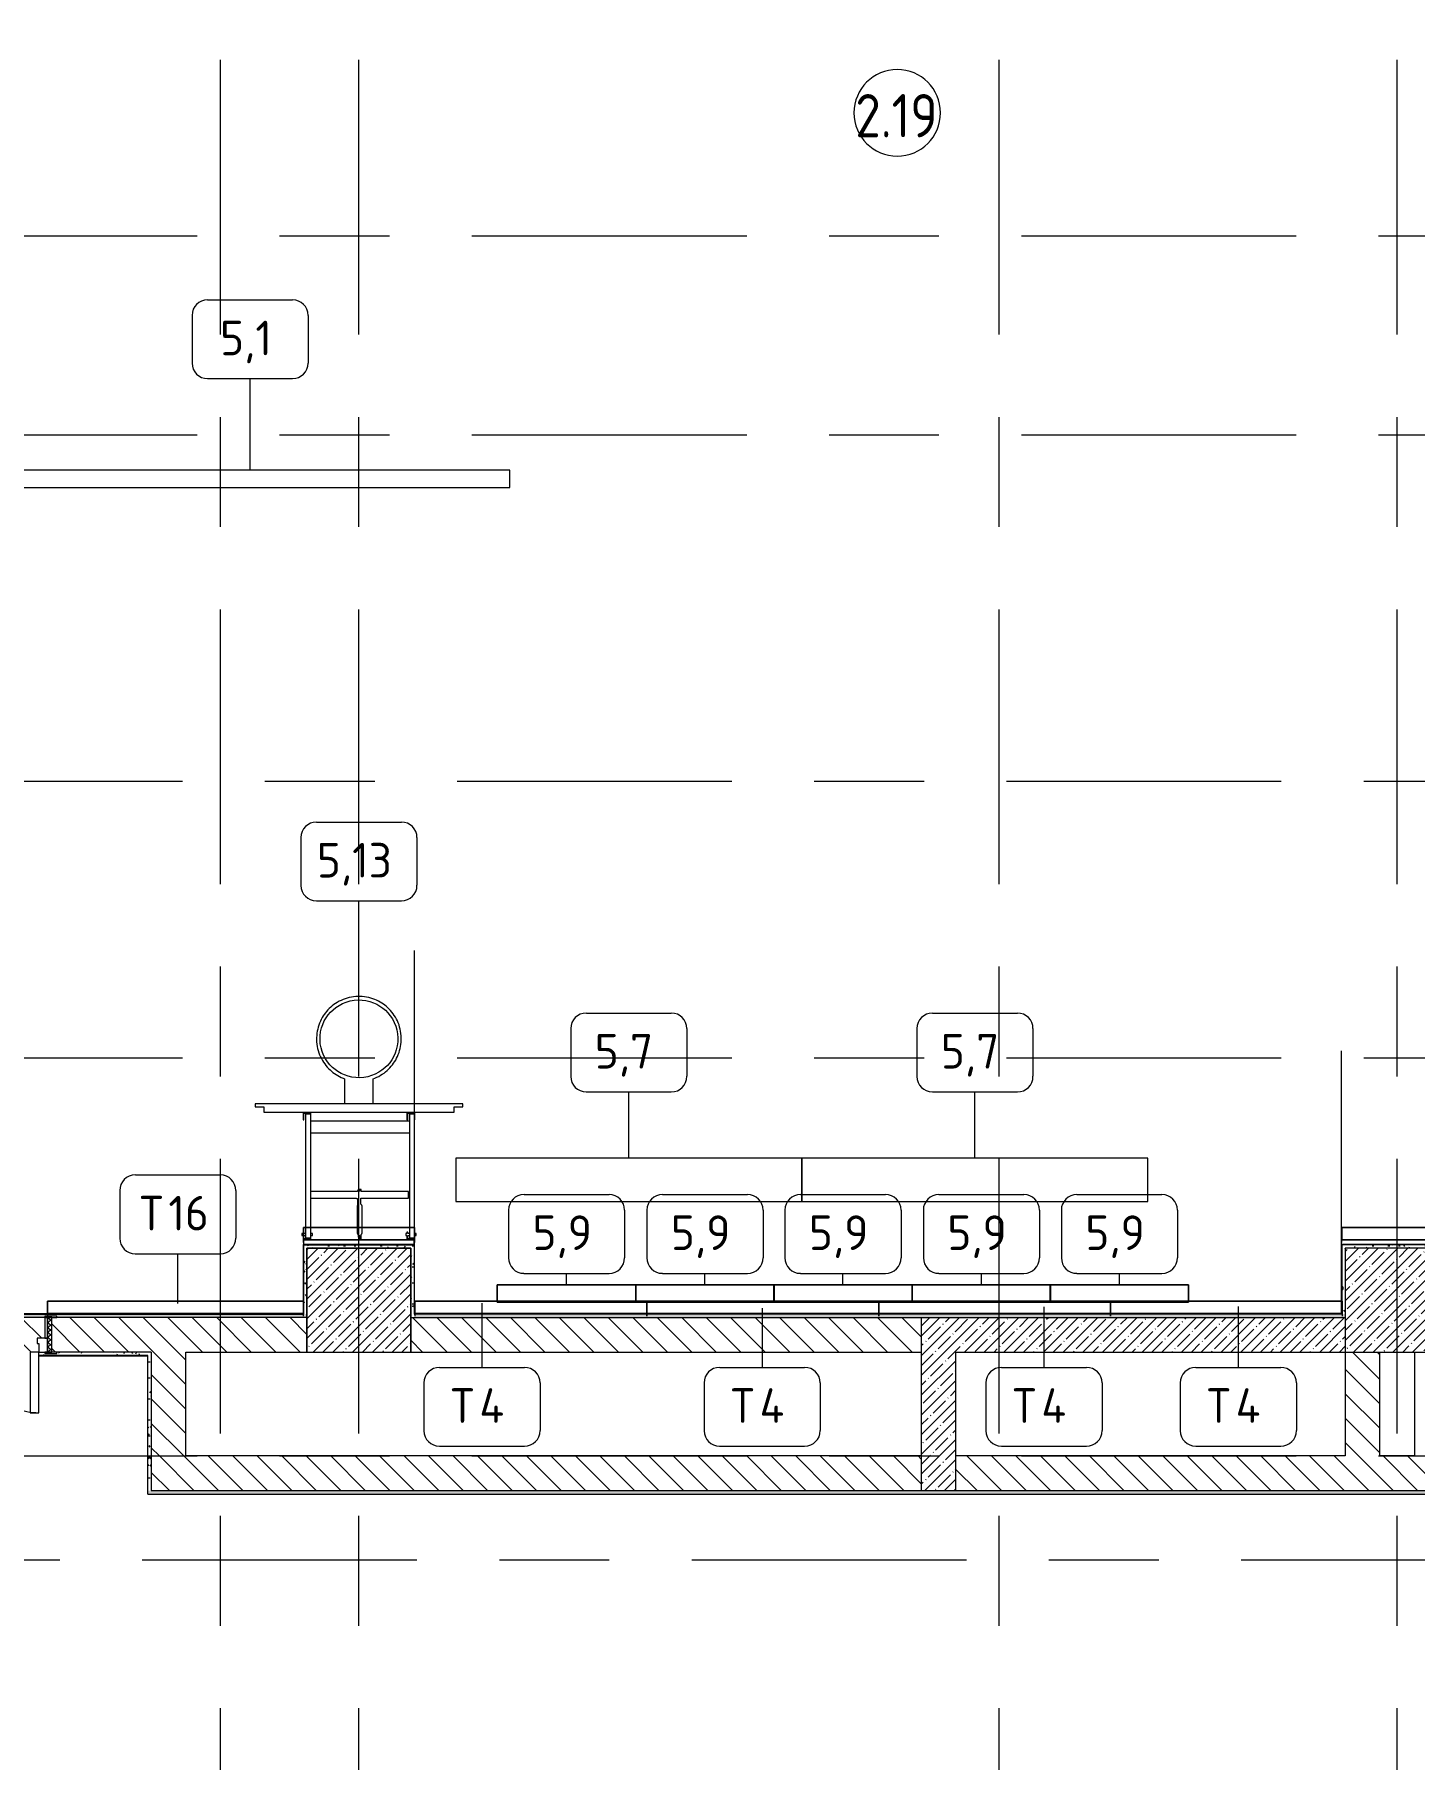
# Model space of a CAD drawing. Header units: millimetres. Extents: x 35092 to 251863, y -8553 to 29549.
# Drawn here: x 46586 to 54560, y 9346 to 19314 of the extents above; entities that cross this region are included whole.
import ezdxf

# ---------------------------------------------------------------- set-up
doc = ezdxf.new("R2010")
doc.units = ezdxf.units.MM
doc.linetypes.add('Осевая', pattern=[3175, 635, -476.25, 1587.5, -476.25])
for name, color, linetype, lineweight in [('0-1', 7, 'Continuous', 9), ('A-AREA-IDEN', 7, 'Continuous', 9), ('A-DETL', 7, 'Continuous', 9), ('A-DOOR', 7, 'Continuous', 9), ('A-DOOR-FRAM-2', 7, 'Continuous', 9), ('A-WALL', 7, 'Continuous', 9), ('I-FURN', 7, 'Continuous', 9), ('I-FURN-IDEN', 7, 'Continuous', 9), ('I-WALL', 7, 'Continuous', 9), ('S-COLS', 7, 'Continuous', 9), ('Оси-2', 7, 'Осевая', 9)]:
    doc.layers.add(name, color=color, linetype=linetype, lineweight=lineweight)
for name, color, linetype, lineweight, true_color in [('A-DOOR-1', 7, 'Continuous', 9, 0xc0c0c0), ('A-DOOR-FRAM-1', 7, 'Continuous', 9, 0xc0c0c0), ('A-WALL-1', 9, 'Continuous', 9, 0x808080), ('A-WALL-FNSH-1', 9, 'Continuous', 9, 0x808080), ('I-FURN-1', 9, 'Continuous', 9, 0x808080)]:
    doc.layers.add(name, color=color, linetype=linetype, lineweight=lineweight, true_color=true_color)
doc.styles.add('GOST Common', font='GOST_Common.ttf', dxfattribs={"height": 200})
doc.styles.add('GOST Common_1', font='GOST_Common.ttf', dxfattribs={"width": 0.9, "height": 250})
pattern_1 = [(135, (0, 0), (-70.71068, -70.71068), [])]
pattern_2 = [(45, (0, 0), (-57.02463, 57.02463), []), (45, (57.025, 0), (-57.02463, 57.02463), [100.806, -20.161, 3.353, -16.808])]
pattern_3 = [(0, (0, 0), (121.92, 30.48), [10.058, -81.382, 10.058, -81.382, -487.68]), (0, (0, 0), (121.92, 30.48), [-182.88, 10.058, -172.822, 10.058, -81.382, -213.36]), (0, (0, 0), (121.92, 30.48), [-457.2, 10.058, -50.902, 10.058, -142.342]), (120, (45.72, 15.24), (-87.356454, 90.345817), [10.058, -81.382, 10.058, -81.382, -487.68]), (120, (45.72, 15.24), (-87.356454, 90.345817), [-182.88, 10.058, -172.822, 10.058, -81.382, -213.36]), (120, (45.72, 15.24), (-87.356454, 90.345817), [-457.2, 10.058, -50.902, 10.058, -142.342]), (240, (60.96, 76.2), (-34.563546, -120.825817), [10.058, -81.382, 10.058, -81.382, -487.68]), (240, (60.96, 76.2), (-34.563546, -120.825817), [-182.88, 10.058, -172.822, 10.058, -81.382, -213.36]), (240, (60.96, 76.2), (-34.563546, -120.825817), [-457.2, 10.058, -50.902, 10.058, -142.342])]

# ---------------------------------------------------------------- blocks, each defined once
blk = doc.blocks.new('BSC_Колонна _Прямоугольная - 600х600-23205375-План расстановки мебели и оборудования 2 этажа в осях 12-23')
at = {"layer": 'S-COLS'}
h = blk.add_hatch(dxfattribs=at)
h.set_pattern_fill('FP_23', color=256, style=0, pattern_type=2)
h.set_pattern_definition([(45, (-54460, -12000), (-57.02463, 57.02463), []), (45, (-54402.975, -12000), (-57.02463, 57.02463), [100.806, -20.161, 3.353, -16.808])])
h.paths.add_polyline_path([(-300, -300), (300, -300), (300, 300), (-300, 300)])
for p, q in [((300, 300), (-300, 300)), ((-300, 300), (-300, -300)), ((300, -300), (300, 300)), ((-300, -300), (300, -300))]:
    blk.add_line(p, q, dxfattribs=at)
blk = doc.blocks.new('110_Дверь_СКБ_2Ст - Д-6_л__ ДОО_Дв_1450x2100h_Дверь из раздевальной в коридор-25835678-План расстановки мебели и оборудования 2 этажа в осях 12-23')
at = {"layer": 'A-DOOR'}
h = blk.add_hatch(dxfattribs=at)
h.set_pattern_fill('FP_25', color=256, style=0, pattern_type=2)
h.set_pattern_definition([(135, (1576.41, 164.685), (-14.14214, -14.14214), []), (225, (1576.41, 164.685), (14.14214, -14.14214), [])])
h.paths.add_polyline_path([(737.5, 100), (712.5, 100), (712.5, -100), (737.5, -100)])
at = {"layer": 'A-DOOR-FRAM-2'}
h = blk.add_hatch(dxfattribs=at)
h.set_pattern_fill('FP_26', color=256, style=0, pattern_type=2)
h.set_pattern_definition([(45, (-546.384, 164.685), (-14.1421, 14.1421), []), (135, (-546.384, 164.685), (-14.1421, -14.1421), [])])
h.paths.add_polyline_path([(-687.5, -100), (-687.5, 100), (-712.5, 100), (-712.5, -100)])
at = {"layer": 'A-DOOR-1'}
for p, q in [((662.5, 1050), (612.5, 1050)), ((612.5, 1050), (612.5, 100)), ((662.5, 100), (662.5, 1050)), ((-637.5, 450), (-637.5, 100)), ((-587.5, 450), (-637.5, 450)), ((-587.5, 100), (-587.5, 450)), ((-637.5, 100), (-587.5, 100)), ((612.5, 100), (662.5, 100))]:
    blk.add_line(p, q, dxfattribs=at)
for centre, radius, start, end in [((662.5, 100), 950, 90, 180), ((-637.5, 100), 350, 360, 90)]:
    blk.add_arc(centre, radius, start, end, dxfattribs=at)
at = {"layer": 'A-DOOR-FRAM-1'}
for p, q in [((-672.5, 108), (-742.5, 108)), ((-742.5, 108), (-742.5, 100)), ((-742.5, 100), (-672.5, 100)), ((-687.5, 100), (-712.5, 100)), ((-712.5, 100), (-712.5, -100)), ((-637.5, 100), (-687.5, 100)), ((-687.5, 100), (-687.5, 20)), ((-687.5, -100), (-687.5, 100)), ((-672.5, 100), (-672.5, 108)), ((-637.5, 50), (-637.5, 100)), ((662.5, 100), (662.5, 50)), ((712.5, 100), (662.5, 100)), ((767.5, 108), (697.5, 108)), ((697.5, 108), (697.5, 100)), ((697.5, 100), (767.5, 100)), ((712.5, 20), (712.5, 100)), ((737.5, 100), (712.5, 100)), ((712.5, 100), (712.5, -100)), ((737.5, -100), (737.5, 100)), ((767.5, 100), (767.5, 108)), ((-687.5, 20), (-627.5, 20)), ((-672.5, 20), (-687.5, 20)), ((-687.5, 20), (-687.5, -100)), ((-672.5, -100), (-672.5, 20)), ((-627.5, 50), (-637.5, 50)), ((-627.5, 20), (-627.5, 50)), ((662.5, 50), (652.5, 50)), ((652.5, 50), (652.5, 20)), ((652.5, 20), (712.5, 20)), ((712.5, 20), (697.5, 20)), ((697.5, 20), (697.5, -100)), ((712.5, -100), (712.5, 20)), ((-672.5, -100), (-742.5, -100)), ((-742.5, -100), (-742.5, -108)), ((-742.5, -108), (-672.5, -108)), ((-712.5, -100), (-687.5, -100)), ((-687.5, -100), (-672.5, -100)), ((-672.5, -108), (-672.5, -100)), ((697.5, -100), (712.5, -100)), ((767.5, -100), (697.5, -100)), ((697.5, -100), (697.5, -108)), ((697.5, -108), (767.5, -108)), ((712.5, -100), (737.5, -100)), ((767.5, -108), (767.5, -100))]:
    blk.add_line(p, q, dxfattribs=at)
blk = doc.blocks.new('Стол базовый прямоугольный - 5_7-26328560-План расстановки мебели и оборудования 2 этажа в осях 12-23')
at = {"layer": 'I-FURN-1'}
for p, q in [((1000, 125), (-1000, 125)), ((-1000, 125), (-1000, -125)), ((1000, -125), (1000, 125)), ((-1000, -125), (1000, -125))]:
    blk.add_line(p, q, dxfattribs=at)
blk = doc.blocks.new('Стол базовый прямоугольный - 5_1-26427030-План расстановки мебели и оборудования 2 этажа в осях 12-23')
at = {"layer": 'I-FURN-1'}
for p, q in [((1500, 50), (-1500, 50)), ((-1500, 50), (-1500, -50)), ((1500, -50), (1500, 50)), ((-1500, -50), (1500, -50))]:
    blk.add_line(p, q, dxfattribs=at)
blk = doc.blocks.new('Sports-Recreation_Goals-Nets_Unisport_Upward-Hinged-Practice-Basketball-Goall - 5_13-26431784-План расстановки мебели и оборудования 2 этажа в осях 12-23')
at = {"layer": '0-1', "flags": 128}
for points in [[(-600.4, -814.8), (-82.9, -814.8), (-82.9, -819.8), (-82.9, -959.8), (-92.2, -963.3), (-103.6, -968.2), (-114.6, -973.7), (-125.3, -979.7), (-135.5, -986.1), (-145.4, -992.9), (-154.7, -1000.1), (-163.6, -1007.7), (-172, -1015.5), (-179.8, -1023.6), (-187.2, -1031.9), (-194.1, -1040.4), (-200.6, -1049.2), (-206.8, -1058.4), (-212.7, -1068.1), (-218.2, -1078.2), (-223.3, -1088.7), (-227.9, -1099.5), (-232.1, -1110.7), (-235.7, -1122.3), (-238.8, -1134.1), (-241.4, -1146.1), (-243.3, -1158.4), (-244.6, -1170.9), (-245.3, -1183.4), (-245.4, -1196.1), (-244.7, -1208.7), (-243.5, -1221.3), (-241.5, -1233.9), (-239, -1246.3), (-235.8, -1258.5), (-232, -1270.5), (-227.6, -1282.2), (-222.6, -1293.6), (-217.2, -1304.7), (-211.2, -1315.3), (-204.8, -1325.6), (-197.9, -1335.4), (-190.7, -1344.7), (-183.2, -1353.6), (-175.3, -1362), (-167.2, -1369.9), (-158.9, -1377.3), (-150.4, -1384.1), (-141.7, -1390.6), (-132.4, -1396.8), (-122.8, -1402.7), (-112.7, -1408.2), (-102.2, -1413.3), (-91.4, -1417.9), (-80.1, -1422.1), (-68.6, -1425.8), (-56.8, -1428.9), (-44.7, -1431.4), (-32.4, -1433.3), (-20, -1434.7), (-7.4, -1435.4), (5.2, -1435.4), (17.8, -1434.8), (30.5, -1433.5), (43, -1431.6), (55.4, -1429), (67.6, -1425.8), (79.6, -1422), (91.3, -1417.6), (102.7, -1412.7), (113.8, -1407.2), (124.5, -1401.2), (134.7, -1394.8), (144.5, -1388), (153.9, -1380.8), (162.7, -1373.2), (171.1, -1365.4), (179, -1357.3), (186.4, -1349), (193.3, -1340.5), (199.8, -1331.7), (206, -1322.5), (211.8, -1312.8), (217.3, -1302.7), (222.4, -1292.2), (227.1, -1281.4), (231.2, -1270.2), (234.9, -1258.6), (238, -1246.8), (240.5, -1234.8), (242.5, -1222.5), (243.8, -1210), (244.5, -1197.5), (244.5, -1184.8), (243.9, -1172.2), (242.6, -1159.6), (240.7, -1147), (238.1, -1134.6), (234.9, -1122.4), (231.1, -1110.4), (226.8, -1098.7), (221.8, -1087.3), (216.3, -1076.2), (210.4, -1065.6), (204, -1055.3), (197.1, -1045.5), (189.9, -1036.2), (182.3, -1027.3), (174.5, -1018.9), (166.4, -1011), (158.1, -1003.6), (149.6, -996.8), (140.8, -990.3), (131.6, -984.1), (121.9, -978.2), (111.9, -972.7), (101.4, -967.6), (90.5, -963), (82.1, -959.8), (82.1, -819.8), (82.1, -814.8), (599.6, -814.8), (599.6, -796.8), (549.6, -796.8), (549.6, -766.9), (549.6, -766.8), (322.7, -766.8), (322.7, -722.9), (322.6, -722.9), (322.6, -722.8), (317.7, -722.8), (317.7, -761.8), (281.6, -761.8), (281.6, -755.6), (307.6, -755.6), (307.6, -66), (317.7, -66), (317.7, -73.6), (322.6, -73.6), (322.6, -73.6), (322.7, -73.6), (322.7, -66), (329.8, -66), (329.8, -65.7), (329.8, -64.6), (329.8, -63), (329.8, -60.9), (329.8, -58.8), (329.8, -57), (329.8, -55.8), (329.8, -55.2), (329.8, -54.6), (329.8, -54), (322.7, -54), (322.7, -29.6), (319.6, -29.6), (319.6, 0.4), (279.6, 0.4), (-280.4, 0.4), (-320.4, 0.4), (-320.4, -29.6), (-323.4, -29.6), (-323.4, -29.6), (-323.4, -29.6), (-323.4, -54), (-331.1, -54), (-331.1, -54.6), (-331.1, -55.2), (-331.1, -55.8), (-331.1, -57), (-331.1, -58.8), (-331.1, -60.9), (-331.1, -63), (-331.1, -64.6), (-331.1, -65.7), (-331.1, -66), (-323.4, -66), (-323.4, -73.6), (-322.4, -73.6), (-322.4, -722.8), (-323.4, -722.8), (-323.4, -766.8), (-323.4, -766.8), (-323.4, -766.8), (-550.4, -766.8), (-550.4, -796.8), (-600.4, -796.8)], [(-280.4, -29.6), (279.6, -29.6), (319.6, -29.6), (319.6, 0.4), (279.6, 0.4), (-280.4, 0.4), (-320.4, 0.4), (-320.4, -29.6)], [(-322.4, -746.7), (-322.4, -755.6), (-292.4, -755.6), (-292.4, -746.7), (-292.4, -40.8), (-322.4, -40.8)], [(-282.4, -54), (-292.4, -54), (-292.4, -40.8), (-318.4, -40.8), (-318.4, -34.6), (-282.4, -34.6)], [(-8.3, -319), (-8.3, -314.6), (-5.4, -314.6), (-5.4, -310.9), (-5.4, -309.2), (-3.9, -309.2), (-3.9, -309.3), (-3.9, -310.3), (-3.9, -311.1), (-3.9, -311.7), (-3.9, -312.1), (-3.9, -312.3), (-3.9, -320.9), (-3.9, -321.4), (-3.9, -321.6), (1.1, -321.6), (1.1, -321.4), (1.1, -320.9), (1.1, -319), (3.6, -319), (3.6, -314.6), (7.6, -314.6), (7.6, -307.6), (277.6, -307.6), (277.6, -647.2), (-7.4, -647.2), (-292.4, -647.2), (-292.4, -66), (-282.4, -66), (-282.4, -73.6), (-277.4, -73.6), (-277.4, -73.6), (-277.4, -73.6), (-277.4, -66), (-270.9, -66), (-270.9, -65.7), (-270.9, -64.7), (-270.9, -64.4), (-270.9, -63.4), (-270.9, -61.8), (-270.9, -59.7), (-270.9, -57.5), (-270.9, -55.8), (-270.9, -54.6), (-270.9, -54), (-277.4, -54), (-277.4, -29.6), (-12.4, -29.6), (-12.4, -43.7), (-12.4, -54.7), (-12.4, -58.2), (-14.3, -59.3), (-17.4, -63.5), (-18.4, -68.4), (-18.4, -146), (-18.4, -223.6), (-17.4, -228.5), (-14.3, -232.7), (-11.4, -234.5), (-11.4, -259.7), (-11.4, -268.3), (-12, -268.3), (-12, -268.4), (-12, -268.5), (-12, -268.7), (-12, -269), (-12, -269.4), (-12, -269.8), (-12, -270.1), (-286.4, -270.1), (-286.4, -273.8), (-286.4, -296.7), (-286.4, -303.8), (-286.4, -307.6), (-12.4, -307.6), (-12.4, -308.1), (-12.4, -319)], [(13, -268.3), (7.6, -268.3), (7.6, -232.5), (7.6, -230.2), (7.6, -229.8), (8.5, -228.5), (9.6, -223.6), (9.6, -197.8), (9.6, -171.9), (9.6, -146), (9.6, -120.2), (9.6, -94.3), (9.6, -68.4), (8.5, -63.5), (5.5, -59.3), (3.6, -58.2), (3.6, -54.7), (3.6, -43.7), (1.6, -43.7), (1.6, -42.1), (1.6, -39.9), (1.6, -38.4), (1.6, -37.6), (-0.4, -37.6), (-2.4, -37.6), (-4.4, -37.6), (-4.4, -38.4), (-4.4, -39.9), (-4.4, -42.1), (-4.4, -44.8), (-4.4, -47.8), (-4.4, -50.9), (-4.4, -53.6), (-6.4, -53.6), (-6.4, -29.6), (276.6, -29.6), (276.6, -54), (267.6, -54), (267.6, -54.6), (267.6, -55.8), (267.6, -57.5), (267.6, -59.7), (267.6, -61.8), (267.6, -63.4), (267.6, -64.4), (267.7, -64.7), (267.7, -65.7), (267.7, -66), (276.6, -66), (276.6, -73.6), (277.6, -73.6), (277.6, -270.1), (13, -270.1), (13, -269.8), (13, -269.4), (13, -269), (13, -268.7), (13, -268.5), (13, -268.4)], [(277.6, -755.6), (307.6, -755.6), (307.6, -49.7), (307.6, -40.8), (277.6, -40.8), (277.6, -49.7)], [(317.7, -54), (307.6, -54), (307.6, -49.7), (307.6, -40.8), (281.6, -40.8), (281.6, -34.6), (317.7, -34.6)], [(-600.4, -814.8), (599.6, -814.8), (599.6, -796.8), (549.6, -796.8), (549.6, -766.9), (549.6, -766.8), (-550.4, -766.8), (-550.4, -796.8), (-600.4, -796.8)], [(-292.4, -746.7), (-292.4, -714.9), (-7.4, -714.9), (277.6, -714.9), (277.6, -722.8), (276.6, -722.8), (276.6, -766.8), (276.7, -766.8), (276.7, -766.8), (-277.4, -766.8), (-277.4, -722.9), (-277.4, -722.9), (-277.4, -722.8), (-282.4, -722.8), (-282.4, -761.8), (-318.4, -761.8), (-318.4, -755.6), (-292.4, -755.6)], [(-225.4, -1195.6), (-224.7, -1172.5), (-221.7, -1149.8), (-216.5, -1127.8), (-209.3, -1106.9), (-200.4, -1087.3), (-190, -1069.2), (-178.3, -1052.7), (-165.2, -1037.2), (-150.3, -1022.6), (-133.5, -1009), (-115.1, -996.9), (-95.1, -986.4), (-73.9, -977.8), (-51.7, -971.4), (-28.8, -967.2), (-5.6, -965.5), (17.6, -966.2), (40.3, -969.2), (62.2, -974.3), (83.1, -981.5), (102.7, -990.5), (120.8, -1000.9), (137.4, -1012.6), (152.8, -1025.7), (167.4, -1040.6), (181, -1057.3), (193.2, -1075.8), (203.7, -1095.7), (212.2, -1117), (218.7, -1139.2), (222.8, -1162.1), (224.5, -1185.3), (223.9, -1208.4), (220.9, -1231.1), (215.7, -1253.1), (208.5, -1274), (199.6, -1293.6), (189.1, -1311.7), (189.1, -1311.7), (177.5, -1328.2), (177.5, -1328.2), (164.4, -1343.7), (149.4, -1358.3), (132.7, -1371.9), (132.7, -1371.9), (114.3, -1384), (94.3, -1394.5), (94.3, -1394.5), (73.1, -1403.1), (50.8, -1409.5), (50.8, -1409.5), (27.9, -1413.7), (4.7, -1415.4), (4.7, -1415.4), (-18.4, -1414.7), (-41.1, -1411.7), (-41.1, -1411.7), (-63, -1406.6), (-83.9, -1399.4), (-83.9, -1399.4), (-103.5, -1390.4), (-121.6, -1380), (-121.7, -1380), (-138.2, -1368.3), (-153.6, -1355.2), (-168.3, -1340.3), (-181.8, -1323.6), (-194, -1305.1), (-204.5, -1285.2), (-213.1, -1263.9), (-219.5, -1241.7), (-223.6, -1218.8)]]:
    blk.add_lwpolyline(points, close=True, dxfattribs=at)
blk = doc.blocks.new('Мат в спортивном зале - Т4-V224-План расстановки мебели и оборудования 2 этажа в осях 12-23')
at = {"layer": 'I-FURN-1'}
for p, q in [((-458.7, 925.9), (-458.7, 906.7)), ((881.3, 909.3), (-458.7, 909.3)), ((-458.7, 909.3), (-458.7, 839.3)), ((-458.7, 844.4), (-458.7, 909.3)), ((-458.7, 909.3), (881.3, 909.3)), ((881.3, 906.7), (881.3, 925.9)), ((881.3, 839.3), (881.3, 909.3)), ((881.3, 909.3), (881.3, 839.3)), ((-458.7, 839.3), (-458.7, 844.4)), ((-458.7, 839.3), (881.3, 839.3)), ((405.4, 839.3), (-458.7, 839.3)), ((881.3, 839.3), (405.4, 839.3))]:
    blk.add_line(p, q, dxfattribs=at)
blk = doc.blocks.new('Мат в спортивном зале - Т4-V225-План расстановки мебели и оборудования 2 этажа в осях 12-23')
at = {"layer": 'I-FURN-1'}
for p, q in [((-458.7, 925.9), (-458.7, 906.7)), ((881.3, 909.3), (-458.7, 909.3)), ((-458.7, 909.3), (-458.7, 839.3)), ((-458.7, 844.4), (-458.7, 909.3)), ((-458.7, 909.3), (881.3, 909.3)), ((881.3, 906.7), (881.3, 925.9)), ((881.3, 839.3), (881.3, 909.3)), ((881.3, 909.3), (881.3, 844.4)), ((-458.7, 839.3), (-458.7, 844.4)), ((-458.7, 839.3), (881.3, 839.3)), ((145.4, 839.3), (-458.7, 839.3)), ((148, 839.3), (145.4, 839.3)), ((881.3, 839.3), (148, 839.3)), ((881.3, 844.4), (881.3, 839.3))]:
    blk.add_line(p, q, dxfattribs=at)
blk = doc.blocks.new('Мат в спортивном зале - Т4-V226-План расстановки мебели и оборудования 2 этажа в осях 12-23')
at = {"layer": 'I-FURN-1'}
for p, q in [((-458.7, 925.9), (-458.7, 906.7)), ((881.3, 909.3), (-458.7, 909.3)), ((-458.7, 909.3), (-458.7, 839.3)), ((-458.7, 844.4), (-458.7, 909.3)), ((-458.7, 909.3), (881.3, 909.3)), ((881.3, 906.7), (881.3, 925.9)), ((881.3, 839.3), (881.3, 909.3)), ((881.3, 909.3), (881.3, 844.4)), ((-458.7, 839.3), (-458.7, 844.4)), ((-458.7, 839.3), (881.3, 839.3)), ((-112, 839.3), (-458.7, 839.3)), ((-109.4, 839.3), (-112, 839.3)), ((881.3, 839.3), (-109.4, 839.3)), ((881.3, 844.4), (881.3, 839.3))]:
    blk.add_line(p, q, dxfattribs=at)
blk = doc.blocks.new('Мат в спортивном зале - Т4-V227-План расстановки мебели и оборудования 2 этажа в осях 12-23')
at = {"layer": 'I-FURN-1'}
for p, q in [((-458.7, 925.9), (-458.7, 906.7)), ((881.3, 909.3), (-458.7, 909.3)), ((-458.7, 909.3), (-458.7, 839.3)), ((-454.9, 909.3), (881.3, 909.3)), ((881.3, 906.7), (881.3, 925.9)), ((881.3, 839.3), (881.3, 909.3)), ((881.3, 909.3), (881.3, 844.4)), ((-458.7, 839.3), (881.3, 839.3)), ((430.6, 839.3), (-454.6, 839.3)), ((881.3, 839.3), (430.6, 839.3)), ((881.3, 844.4), (881.3, 839.3))]:
    blk.add_line(p, q, dxfattribs=at)
blk = doc.blocks.new('Мат в спортивном зале - Т8-31178830-План расстановки мебели и оборудования 2 этажа в осях 12-23')
at = {"layer": 'I-FURN-1'}
for p, q in [((881.3, -839.3), (241.3, -839.3)), ((241.3, -839.3), (241.3, -909.3)), ((241.3, -909.3), (241.3, -839.3)), ((241.3, -839.3), (881.3, -839.3)), ((881.3, -909.3), (881.3, -839.3)), ((881.3, -839.3), (881.3, -909.3)), ((241.3, -925.9), (241.3, -906.7)), ((241.3, -909.3), (881.3, -909.3)), ((881.3, -909.3), (241.3, -909.3)), ((881.3, -906.7), (881.3, -925.9))]:
    blk.add_line(p, q, dxfattribs=at)
blk = doc.blocks.new('Мат в спортивном зале - Т16-31179321-План расстановки мебели и оборудования 2 этажа в осях 12-23')
at = {"layer": 'I-FURN-1'}
for p, q in [((-598.7, 925.9), (-598.7, 906.7)), ((881.3, 909.3), (-598.7, 909.3)), ((-598.7, 909.3), (-598.7, 839.3)), ((-598, 909.3), (881.3, 909.3)), ((881.3, 906.7), (881.3, 925.9)), ((881.3, 839.3), (881.3, 909.3)), ((881.3, 909.3), (881.3, 839.3)), ((-598.7, 839.3), (881.3, 839.3)), ((881.3, 839.3), (-598, 839.3))]:
    blk.add_line(p, q, dxfattribs=at)
blk = doc.blocks.new('Марка_Мебель - В прямоуг_Balcon_Марка-25523697-План расстановки мебели и оборудования 2 этажа в осях 12-23')
at = {"layer": 'I-FURN-IDEN'}
for p, q in [((-2.455, 2.278), (2.455, 2.278)), ((-3.355, 1.378), (-3.355, -1.384)), ((3.355, 1.378), (3.355, -1.378)), ((-2.461, -2.278), (2.455, -2.278))]:
    blk.add_line(p, q, dxfattribs=at)
for centre, radius, start, end in [((-2.455, 1.378), 0.9, 90, 180), ((2.455, 1.378), 0.9, 0, 90), ((-2.461, -1.384), 0.893, 180, 270), ((2.455, -1.378), 0.9, 270, 0)]:
    blk.add_arc(centre, radius, start, end, dxfattribs=at)
blk = doc.blocks.new('Марка_Помещения - Номер-25198446-План расстановки мебели и оборудования 2 этажа в осях 12-23')
at = {"layer": 'A-AREA-IDEN'}
for start, end in [(360, 180), (180, 360)]:
    blk.add_arc((0, 0), 2.5, start, end, dxfattribs=at)

msp = doc.modelspace()

# ---------------------------------------------------------------- hatches: boundary and pattern name
at = {"layer": 'I-WALL'}
h = msp.add_hatch(dxfattribs=at)
h.set_pattern_fill('FP_58', color=256, style=0, pattern_type=2)
h.set_pattern_definition(pattern_3)
h.paths.add_polyline_path([(48140, 11920), (48160, 11920), (48160, 12320), (48140, 12320), (48140, 11924.1)])
h = msp.add_hatch(dxfattribs=at)
h.set_pattern_fill('FP_58', color=256, style=0, pattern_type=2)
h.set_pattern_definition(pattern_3)
h.paths.add_polyline_path([(48760, 12300), (48780, 12300), (48780, 12320), (48160, 12320), (48160, 12300), (48483.9, 12300)])
h = msp.add_hatch(dxfattribs=at)
h.set_pattern_fill('FP_58', color=256, style=0, pattern_type=2)
h.set_pattern_definition(pattern_3)
h.paths.add_polyline_path([(48780, 11900), (48780, 12300), (48760, 12300), (48760, 11900)])
h = msp.add_hatch(dxfattribs=at)
h.set_pattern_fill('FP_58', color=256, style=0, pattern_type=2)
h.set_pattern_definition(pattern_3)
h.paths.add_polyline_path([(54160, 11920), (54160, 12320), (54140, 12320), (54140, 11920), (54144.1, 11920)])
h = msp.add_hatch(dxfattribs=at)
h.set_pattern_fill('FP_58', color=256, style=0, pattern_type=2)
h.set_pattern_definition(pattern_3)
h.paths.add_polyline_path([(54760, 12300), (54780, 12300), (54780, 12320), (54160, 12320), (54160, 12300), (54317.6, 12300)])
h = msp.add_hatch(dxfattribs=at)
h.set_pattern_fill('FP_19', color=256, style=0, pattern_type=2)
h.set_pattern_definition(pattern_1)
h.paths.add_polyline_path([(51710, 11700), (51710, 11900), (48760, 11900), (48760, 11700), (49942.3, 11700)])
h.paths.add_polyline_path([(48160, 11700), (48160, 11900), (46685.7, 11900), (46685.7, 11700), (47460.7, 11700)])
h.paths.add_polyline_path([(46560.7, 11700), (46610.7, 11700), (46610.7, 11750), (46600.7, 11750), (46600.7, 11780), (46645.7, 11780), (46645.7, 11900), (45275.7, 11900), (45275.7, 11780), (45320.7, 11780), (45320.7, 11750), (45310.7, 11750), (45310.7, 11700), (45360.7, 11700)])
h.paths.add_polyline_path([(44560.7, 11700), (45235.7, 11700), (45235.7, 11900), (42760, 11900), (42760, 11700), (44108.6, 11700)])
h = msp.add_hatch(dxfattribs=at)
h.set_pattern_fill('FP_58', color=256, style=0, pattern_type=2)
h.set_pattern_definition(pattern_3)
h.paths.add_polyline_path([(48160, 11900), (48160, 11920), (42780, 11920), (42780, 11900), (45205.7, 11900), (45205.7, 11908), (45275.7, 11908), (45275.7, 11900), (46645.7, 11900), (46645.7, 11908), (46715.7, 11908), (46715.7, 11900), (47025.5, 11900)])
h = msp.add_hatch(dxfattribs=at)
h.set_pattern_fill('FP_58', color=256, style=0, pattern_type=2)
h.set_pattern_definition(pattern_3)
h.paths.add_polyline_path([(54160, 11900), (54160, 11920), (48780, 11920), (48780, 11900), (52859.1, 11900)])
h = msp.add_hatch(dxfattribs=at)
h.set_pattern_fill('FP_17', color=256, style=0, pattern_type=2)
h.set_pattern_definition(pattern_2)
h.paths.add_polyline_path([(51910, 10900), (51910, 11900), (51710, 11900), (51710, 10900)])
h = msp.add_hatch(dxfattribs=at)
h.set_pattern_fill('FP_17', color=256, style=0, pattern_type=2)
h.set_pattern_definition(pattern_2)
h.paths.add_polyline_path([(54160, 11700), (54160, 11900), (51910, 11900), (51910, 11700), (52859.1, 11700)])
h = msp.add_hatch(dxfattribs=at)
h.set_pattern_fill('FP_58', color=256, style=0, pattern_type=2)
h.set_pattern_definition(pattern_3)
h.paths.add_polyline_path([(47239.7, 11680), (47240.7, 11680), (47240.7, 11700), (46715.7, 11700), (46715.7, 11692), (46645.7, 11692), (46645.7, 11700), (46610.7, 11700), (46610.7, 11680), (47025.5, 11680)])
h.paths.add_polyline_path([(46560.7, 11680), (46560.7, 11700), (45360.7, 11700), (45360.7, 11680)])
h.paths.add_polyline_path([(45310.7, 11680), (45310.7, 11700), (45275.7, 11700), (45275.7, 11692), (45205.7, 11692), (45205.7, 11700), (44760.7, 11700), (44760.7, 11680), (44780.7, 11680)])
h = msp.add_hatch(dxfattribs=at)
h.set_pattern_fill('FP_58', color=256, style=0, pattern_type=2)
h.set_pattern_definition(pattern_3)
h.paths.add_polyline_path([(47260.7, 10900), (47260.7, 11700), (47240.7, 11700), (47240.7, 10900)])
h = msp.add_hatch(dxfattribs=at)
h.set_pattern_fill('FP_19', color=256, style=0, pattern_type=2)
h.set_pattern_definition(pattern_1)
h.paths.add_polyline_path([(47460.7, 11100), (47460.7, 11700), (47260.7, 11700), (47260.7, 11100)])
h = msp.add_hatch(dxfattribs=at)
h.set_pattern_fill('FP_19', color=256, style=0, pattern_type=2)
h.set_pattern_definition(pattern_1)
h.paths.add_polyline_path([(54317.6, 11100), (54360, 11100), (54360, 11700), (54160, 11700), (54160, 11100)])
h = msp.add_hatch(dxfattribs=at)
h.set_pattern_fill('FP_19', color=256, style=0, pattern_type=2)
h.set_pattern_definition(pattern_1)
h.paths.add_polyline_path([(61160, 10900), (61160, 11100), (59340, 11100), (59340, 10900), (60880.5, 10900)])
h.paths.add_polyline_path([(59080, 10900), (59090, 10900), (59090, 10940), (59080, 10940), (59080, 10980), (59140, 10980), (59140, 11100), (55700, 11100), (55700, 10980), (55760, 10980), (55760, 10940), (55750, 10940), (55750, 10900), (56350, 10900), (56350, 10940), (56340, 10940), (56340, 10980), (56400, 10979.6), (56400, 10900), (56610, 10900), (56610, 10980), (56670, 10980), (56670, 10940), (56660, 10940), (56660, 10900), (57260, 10900), (57260, 10940), (57250, 10940), (57250, 10980), (57310, 10980), (57310, 10900), (57530, 10900), (57530, 10980), (57590, 10980), (57590, 10940), (57580, 10940), (57580, 10900), (58180, 10900), (58180, 10940), (58170, 10940), (58170, 10980), (58230, 10980), (58230, 10900), (58440, 10900), (58440, 10980), (58500, 10980), (58500, 10940), (58490, 10940), (58490, 10900), (58692.8, 10900)])
h.paths.add_polyline_path([(55500, 10900), (55500, 11100), (51910, 11100), (51910, 10900), (54317.6, 10900)])
h.paths.add_polyline_path([(51710, 10900), (51710, 11100), (47260.7, 11100), (47260.7, 10900), (49942.3, 10900)])
h = msp.add_hatch(dxfattribs=at)
h.set_pattern_fill('FP_58', color=256, style=0, pattern_type=2)
h.set_pattern_definition(pattern_3)
h.paths.add_polyline_path([(61360, 10880), (61360, 10900), (58530, 10900), (58530, 10880), (61245.1, 10880)])
h.paths.add_polyline_path([(58490, 10880), (58490, 10900), (57620, 10900), (57620, 10880), (57963.6, 10880)])
h.paths.add_polyline_path([(57234.4, 10880), (57580, 10880), (57580, 10900), (56700, 10900), (56700, 10880)])
h.paths.add_polyline_path([(56660, 10880), (56660, 10900), (55790, 10899), (55790, 10880)])
h.paths.add_polyline_path([(55725, 10880), (55750, 10880), (55750, 10900), (47240.7, 10900), (47240.7, 10880), (55700, 10880)])
at = {"layer": 'S-COLS'}
h = msp.add_hatch(dxfattribs=at)
h.set_pattern_fill('FP_17', color=256, style=0, pattern_type=2)
h.set_pattern_definition(pattern_2)
h.paths.add_polyline_path([(48160, 11700), (48760, 11700), (48760, 12300), (48160, 12300), (48160, 11900)])

# ---------------------------------------------------------------- linework, layer by layer
at = {"layer": 'A-DETL'}
for p, q in [((48781, 11920), (48781, 14020)), ((54139, 11921), (54139, 13441))]:
    msp.add_line(p, q, dxfattribs=at)
at = {"layer": 'A-WALL'}
for p, q in [((48140, 12320), (48140, 11920)), ((48780, 12320), (48780, 11920)), ((46645.7, 11900), (45275.7, 11900)), ((48160, 11900), (46715.7, 11900)), ((48760, 11900), (54160, 11900)), ((54140, 11920), (48781, 11920)), ((47240.7, 11680), (46610.7, 11680)), ((47260.7, 11700), (46715.7, 11700)), ((47240.7, 10900), (47240.7, 11680)), ((47260.7, 10900), (55700, 10900))]:
    msp.add_line(p, q, dxfattribs=at)
at = {"layer": 'A-WALL-1'}
for p, q in [((48780, 12320), (48140, 12320)), ((48160, 11700), (48160, 12300)), ((48160, 12300), (48760, 12300)), ((48760, 12300), (48760, 11700)), ((54140, 12320), (54140, 11920)), ((54780, 12320), (54140, 12320)), ((48140, 11920), (48139, 11920)), ((51710, 11900), (51710, 10900)), ((47260.7, 11700), (47260.7, 10900)), ((47460.7, 11700), (48160, 11700)), ((47460.7, 11100), (47460.7, 11700)), ((48760, 11700), (51710, 11700)), ((51910, 10900), (51910, 11700)), ((51910, 11700), (54160, 11700)), ((54160, 11700), (54160, 11100)), ((54360, 11100), (54360, 11700)), ((54560, 11700), (54560, 11100)), ((51710, 11100), (47460.7, 11100)), ((54160, 11100), (51910, 11100)), ((54560, 11100), (54360, 11100)), ((47239.7, 10880), (55750, 10880))]:
    msp.add_line(p, q, dxfattribs=at)
at = {"layer": 'A-WALL-FNSH-1'}
for p, q in [((48781, 12321), (48139, 12321)), ((48139, 12321), (48139, 11921)), ((48781, 11920), (48781, 12321)), ((54781, 12321), (54139, 12321)), ((54139, 12321), (54139, 11921)), ((42780, 11920), (48139, 11920)), ((48139, 11921), (42781, 11921)), ((54139, 11921), (48780, 11921)), ((48780, 11920), (48781, 11920)), ((46610.7, 11679), (47239.7, 11679)), ((47239.7, 10879), (47239.7, 11680)), ((47239.7, 10879), (55700, 10879)), ((47240.7, 10880), (47240.7, 10900))]:
    msp.add_line(p, q, dxfattribs=at)
at = {"layer": 'I-FURN-1'}
for p, q in [((50060, 12089), (49260, 12089)), ((49260, 12089), (49260, 11994.1)), ((49260, 11994.1), (49260, 12089)), ((49260, 12089), (50060, 12089)), ((50860, 12089), (50060, 12089)), ((50060, 12089), (50060, 11994.1)), ((50060, 11994.1), (50060, 12089)), ((50060, 12089), (50857.4, 12089)), ((50060, 11994.1), (50060, 12089)), ((50060, 12089), (50060, 11994.1)), ((50857.4, 12089), (50860, 12089)), ((51657.4, 12089), (50857.4, 12089)), ((50857.4, 12089), (50857.4, 11994.1)), ((50857.4, 11994.1), (50857.4, 12089)), ((50857.4, 12089), (50860, 12089)), ((50860, 11994.1), (50860, 12089)), ((50860, 12089), (50860, 11994.1)), ((50860, 12089), (51657.4, 12089)), ((52457.4, 12089), (51657.4, 12089)), ((51657.4, 12089), (51657.4, 11994.1)), ((51657.4, 11994.1), (51657.4, 12089)), ((51657.4, 12089), (52454.8, 12089)), ((51657.4, 11994.1), (51657.4, 12089)), ((51657.4, 12089), (51657.4, 11994.1)), ((52454.8, 12089), (52457.4, 12089)), ((53254.8, 12089), (52454.8, 12089)), ((52454.8, 12089), (52454.8, 11994.1)), ((52454.8, 11994.1), (52454.8, 12089)), ((52454.8, 12089), (52457.4, 12089)), ((52457.4, 11994.1), (52457.4, 12089)), ((52457.4, 12089), (52457.4, 11994.1)), ((52457.4, 12089), (53254.8, 12089)), ((53254.8, 11994.1), (53254.8, 12089)), ((53254.8, 12089), (53254.8, 11994.1)), ((49260, 11994.1), (49260, 11989)), ((49260, 11989), (49260, 11994.1)), ((49260, 11989), (50060, 11989)), ((50060, 11989), (49260, 11989)), ((50060, 11994.1), (50060, 11989)), ((50060, 11989), (50060, 11994.1)), ((50060, 11989), (50060, 11994.1)), ((50060, 11994.1), (50060, 11989)), ((50060, 11989), (50860, 11989)), ((50857.4, 11989), (50060, 11989)), ((50857.4, 11994.1), (50857.4, 11989)), ((50857.4, 11989), (50857.4, 11994.1)), ((50860, 11989), (50857.4, 11989)), ((50857.4, 11989), (51657.4, 11989)), ((50860, 11989), (50857.4, 11989)), ((50860, 11989), (50860, 11994.1)), ((50860, 11994.1), (50860, 11989)), ((51657.4, 11989), (50860, 11989)), ((51657.4, 11994.1), (51657.4, 11989)), ((51657.4, 11989), (51657.4, 11994.1)), ((51657.4, 11989), (51657.4, 11994.1)), ((51657.4, 11994.1), (51657.4, 11989)), ((51657.4, 11989), (52457.4, 11989)), ((52454.8, 11989), (51657.4, 11989)), ((52454.8, 11994.1), (52454.8, 11989)), ((52454.8, 11989), (52454.8, 11994.1)), ((52457.4, 11989), (52454.8, 11989)), ((52454.8, 11989), (53254.8, 11989)), ((52457.4, 11989), (52454.8, 11989)), ((52457.4, 11989), (52457.4, 11994.1)), ((52457.4, 11994.1), (52457.4, 11989)), ((53254.8, 11989), (52457.4, 11989)), ((53254.8, 11989), (53254.8, 11994.1)), ((53254.8, 11994.1), (53254.8, 11989))]:
    msp.add_line(p, q, dxfattribs=at)
at = {"layer": 'I-FURN-IDEN'}
for p, q in [((47831.5, 16796.1), (47831.5, 17325.6)), ((48460.4, 13755.4), (48460.4, 14307.8)), ((50020, 12820), (50020, 13203.9)), ((52020, 12820), (52020, 13203.9)), ((47413.9, 11981.3), (47413.9, 12268.5)), ((49660, 12089), (49660, 12155.4)), ((50460, 12089), (50460, 12155.4)), ((51257.4, 12089), (51257.4, 12155.4)), ((52057.4, 12089), (52057.4, 12155.4)), ((52854.8, 12089), (52854.8, 12155.4)), ((49171.4, 11982.2), (49171.4, 11611.9)), ((53541.7, 11962.7), (53541.7, 11611.9)), ((50790.5, 11954), (50790.5, 11611.9)), ((52418.8, 11961.3), (52418.8, 11611.9))]:
    msp.add_line(p, q, dxfattribs=at)
at = {"layer": 'S-COLS'}
for p, q in [((48760, 12300), (48160, 12300)), ((48160, 12300), (48160, 11900)), ((48760, 11900), (48760, 12300)), ((48160, 11900), (48160, 11700)), ((48760, 11700), (48760, 11900)), ((48160, 11700), (48760, 11700))]:
    msp.add_line(p, q, dxfattribs=at)
at = {"layer": 'Оси-2'}
for p, q in [((47660, 593.7), (47660, 24898.1)), ((48460, 593.7), (48460, 24898.1)), ((52160, 593.7), (52160, 24898.1)), ((54460, 593.7), (54460, 24898.1)), ((38477.2, 18150), (82200, 18150)), ((38477.2, 17000), (82200, 17000)), ((38391.7, 15000), (81600, 15000)), ((38391.7, 13400), (81600, 13400)), ((38477.2, 11100), (82200, 11100)), ((39747.2, 10500), (82200, 10500))]:
    msp.add_line(p, q, dxfattribs=at)

# ---------------------------------------------------------------- block references
at = {"layer": 'A-AREA-IDEN', "xscale": 99.99999999999993, "yscale": 99.99999999999993, "zscale": 99.99999999999993}
msp.add_blockref('Марка_Помещения - Номер-25198446-План расстановки мебели и оборудования 2 этажа в осях 12-23', (51571, 18861.6), dxfattribs=at)
at = {"layer": 'A-DOOR-1', "rotation": 180}
msp.add_blockref('110_Дверь_СКБ_2Ст - Д-6_л__ ДОО_Дв_1450x2100h_Дверь из раздевальной в коридор-25835678-План расстановки мебели и оборудования 2 этажа в осях 12-23', (45973.2, 11800), dxfattribs=at)
at = {"layer": 'I-FURN', "rotation": 180}
msp.add_blockref('Sports-Recreation_Goals-Nets_Unisport_Upward-Hinged-Practice-Basketball-Goall - 5_13-26431784-План расстановки мебели и оборудования 2 этажа в осях 12-23', (48460, 12320), dxfattribs=at)
at = {"layer": 'I-FURN-1', "rotation": 180}
for name, p in [('Стол базовый прямоугольный - 5_1-26427030-План расстановки мебели и оборудования 2 этажа в осях 12-23', (47831.5, 16746.1)), ('Стол базовый прямоугольный - 5_7-26328560-План расстановки мебели и оборудования 2 этажа в осях 12-23', (50020, 12695)), ('Стол базовый прямоугольный - 5_7-26328560-План расстановки мебели и оборудования 2 этажа в осях 12-23', (52020, 12695)), ('Мат в спортивном зале - Т16-31179321-План расстановки мебели и оборудования 2 этажа в осях 12-23', (47542, 12833.4)), ('Мат в спортивном зале - Т4-V224-План расстановки мебели и оборудования 2 этажа в осях 12-23', (49665.4, 12833.4)), ('Мат в спортивном зале - Т4-V225-План расстановки мебели и оборудования 2 этажа в осях 12-23', (51005.4, 12833.4)), ('Мат в спортивном зале - Т4-V226-План расстановки мебели и оборудования 2 этажа в осях 12-23', (52345.4, 12833.4)), ('Мат в спортивном зале - Т4-V227-План расстановки мебели и оборудования 2 этажа в осях 12-23', (53685.4, 12833.4))]:
    msp.add_blockref(name, p, dxfattribs=at)
at = {"layer": 'I-FURN-1'}
for p in [(47899.5, 13258.9), (53899.5, 13258.9)]:
    msp.add_blockref('Мат в спортивном зале - Т8-31178830-План расстановки мебели и оборудования 2 этажа в осях 12-23', p, dxfattribs=at)
at = {"layer": 'I-FURN-IDEN', "xscale": 99.99999999999993, "yscale": 99.99999999999993, "zscale": 99.99999999999993}
for p in [(47831.5, 17553.4), (48460.4, 14535.5), (50020, 13431.6), (52020, 13431.6), (47413.9, 12496.2), (49660, 12383.1), (50460, 12383.1), (51257.4, 12383.1), (52057.4, 12383.1), (52854.8, 12383.1), (49171.4, 11384.1), (50790.5, 11384.1), (52418.8, 11384.1), (53541.7, 11384.1)]:
    msp.add_blockref('Марка_Мебель - В прямоуг_Balcon_Марка-25523697-План расстановки мебели и оборудования 2 этажа в осях 12-23', p, dxfattribs=at)
at = {"layer": 'S-COLS'}
msp.add_blockref('BSC_Колонна _Прямоугольная - 600х600-23205375-План расстановки мебели и оборудования 2 этажа в осях 12-23', (54460, 12000), dxfattribs=at)

# ---------------------------------------------------------------- texts
at = {"layer": 'A-AREA-IDEN', "insert": (51329.1, 18970.2), "char_height": 250, "width": 606.076, "attachment_point": 1, "style": 'GOST Common_1'}
msp.add_mtext('2.19', dxfattribs=at)
at = {"layer": 'I-FURN-IDEN', "char_height": 200, "attachment_point": 1, "style": 'GOST Common'}
for s, insert, width in [('5,1', (47658, 17660.5), 384.81), ('5,13', (48217.4, 14642.6), 553.164), ('5,7', (49823, 13538.7), 440.928), ('5,7', (51823, 13538.7), 440.928), ('\\fGOST Common|b0|i0|c204|p34|;Т', (47193.9, 12603.3), 200.422), ('16', (47359.3, 12603.3), 296.624), ('5,9', (49463, 12490.2), 440.928), ('5,9', (50263, 12490.2), 440.928), ('5,9', (51060.4, 12490.2), 440.928), ('5,9', (51860.4, 12490.2), 440.928), ('5,9', (52657.8, 12490.2), 440.928), ('\\fGOST Common|b0|i0|c204|p34|;Т', (48990.9, 11491.2), 200.422), ('\\fGOST Common|b0|i0|c204|p34|;4', (49156.3, 11491.2), 200.422), ('\\fGOST Common|b0|i0|c204|p34|;Т', (50610, 11491.2), 200.422), ('\\fGOST Common|b0|i0|c204|p34|;4', (50775.4, 11491.2), 200.422), ('\\fGOST Common|b0|i0|c204|p34|;Т', (52238.3, 11491.2), 200.422), ('\\fGOST Common|b0|i0|c204|p34|;4', (52403.7, 11491.2), 200.422), ('\\fGOST Common|b0|i0|c204|p34|;Т', (53361.2, 11491.2), 200.422), ('\\fGOST Common|b0|i0|c204|p34|;4', (53526.5, 11491.2), 200.422)]:
    msp.add_mtext(s, dxfattribs=dict(at, insert=insert, width=width))

doc.saveas('drawing.dxf')
